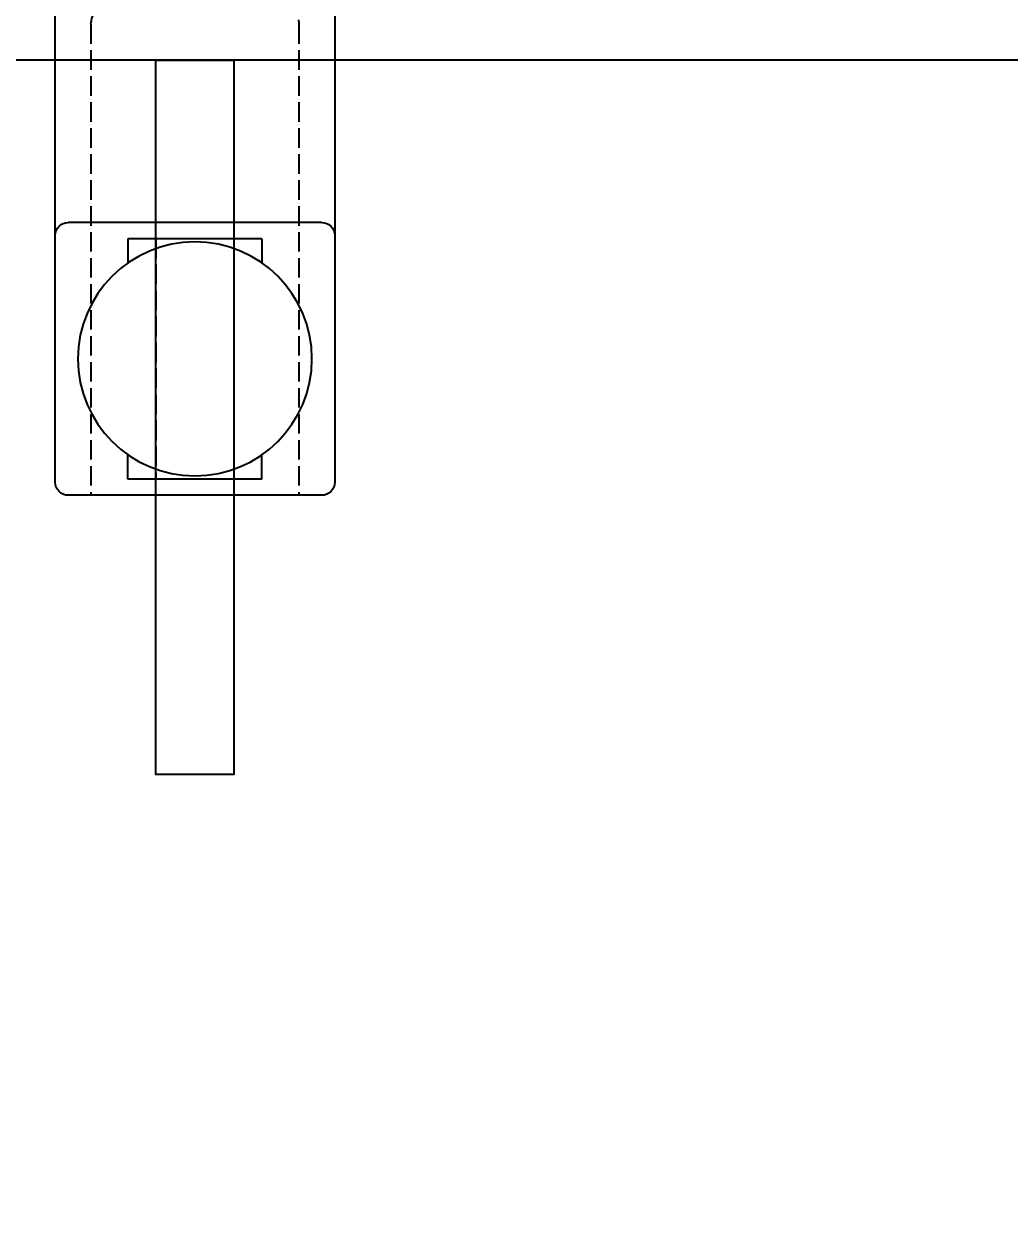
# Model space of a CAD drawing. Header units: millimetres. Extents: x -383313 to -161684, y -117025 to 99224.
# Drawn here: x -333257.8 to -333106.2, y 32487.6 to 32673.2 of the extents above; entities that cross this region are included whole.
import ezdxf
from ezdxf import colors
from ezdxf.entities.mleader import LeaderData, LeaderLine
from ezdxf.math import Vec2, Vec3

# ---------------------------------------------------------------- set-up
doc = ezdxf.new("R2010")
doc.units = ezdxf.units.MM
doc.header["$MEASUREMENT"] = 0
doc.linetypes.add('ESKD_shtrih', pattern=[4, 3, -1])
doc.layers.add('17', color=111, linetype='Continuous')

# ---------------------------------------------------------------- blocks, each defined once
blk = doc.blocks.new('ADJUSTABLE BRACKET 13580 (Top)')
at = {"layer": '17'}
for p, q in [((-21.5, 4.5), (-21.5, -83)), ((21.5, 4.5), (-21.5, 4.5)), ((21.5, -83), (21.5, 4.5)), ((-19.5, -43), (19.5, -43)), ((-10.3, -45.5), (-10.3, -49.24)), ((-10.3, -45.5), (10.3, -45.5)), ((10.3, -45.5), (10.3, -49.24)), ((-10.3, -82.5), (-10.3, -78.76)), ((10.3, -82.5), (10.3, -78.76)), ((-10.3, -82.5), (10.3, -82.5)), ((-19.5, -85), (19.5, -85))]:
    blk.add_line(p, q, dxfattribs=at)
at = {"layer": '17', "linetype": 'ESKD_shtrih'}
for p, q in [((-21.5, 0), (21.5, 0)), ((-5.25, -9.5), (-5.25, 0)), ((5.25, -9.5), (5.25, 0)), ((-13, -9.5), (13, -9.5)), ((-16, -12.5), (-16, -85)), ((16, -12.5), (16, -85)), ((-6, -45.5), (-6, -82.5)), ((6, -45.5), (6, -82.5))]:
    blk.add_line(p, q, dxfattribs=at)
at = {"layer": '17'}
blk.add_circle((0, -64), 18, dxfattribs=at)
at = {"layer": '17', "linetype": 'ESKD_shtrih'}
for centre, start, end in [((-13, -12.5), 90, 180), ((13, -12.5), 0, 90)]:
    blk.add_arc(centre, 3, start, end, dxfattribs=at)
at = {"layer": '17'}
for centre, start, end in [((-19.5, -45), 90, 180), ((19.5, -45), 0, 90), ((-19.5, -83), 180, 270), ((19.5, -83), 270, 0)]:
    blk.add_arc(centre, 2, start, end, dxfattribs=at)

msp = doc.modelspace()

# ---------------------------------------------------------------- linework, layer by layer
at = {"color": 112, "ltscale": 100}
msp.add_lwpolyline([(-333604.46635, 32717.64991), (-329604.46635, 32717.64991), (-329604.46635, 32667.64991), (-333604.46635, 32667.64991)], close=True, dxfattribs=at)
at = {"ltscale": 100}
msp.add_lwpolyline([(-333237.53911, 32667.64991), (-333225.53911, 32667.64991), (-333225.53911, 32557.64991), (-333237.53911, 32557.64991)], close=True, dxfattribs=at)

# ---------------------------------------------------------------- block references
at = {"layer": '17', "xscale": -1}
msp.add_blockref('ADJUSTABLE BRACKET 13580 (Top)', (-333231.53911, 32685.64991), dxfattribs=at)

# ---------------------------------------------------------------- leaders
at = {"ltscale": 100}
ml = msp.add_multileader_mtext('Standard', dxfattribs=at)
ml.set_content('Bl-1.4', color=256)
ml.set_leader_properties()
ml.build(insert=Vec2(0, 0))
ml.multileader.update_dxf_attribs({"text_right_attachment_type": 6, "dogleg_length": 0.36, "arrow_head_size": 0.18})
ctx = ml.context
ctx.base_point, ctx.char_height, ctx.arrow_head_size, ctx.landing_gap_size, ctx.plane_origin = Vec3(-333290.94611, 32408.53878), 80, 0.18, 0.09, Vec3(-334615.46225, 31817.563)
ctx.right_attachment, ctx.text_align_type = 6, 2
notes = []
notes.append((ctx, [(1, (1, 1, 0), (-332914.39321, 32352.53878), (-1, 0), 43.03956, [(0, [(-332977.50686, 32558.2945)], 0, [])])]))
ctx.mtext.insert, ctx.mtext.alignment, ctx.mtext.flow_direction = Vec3(-332957.52277, 32448.53878), 3, 5
for ctx, leaders in notes:
    for number, flags, end, landing, length, lines in leaders:
        leader = LeaderData()
        leader.index, (leader.has_last_leader_line, leader.has_dogleg_vector, leader.attachment_direction) = number, flags
        leader.last_leader_point, leader.dogleg_vector, leader.dogleg_length = Vec3(end), Vec3(landing), length
        for number, points, colour, breaks in lines:
            line = LeaderLine()
            line.index, line.vertices, line.color, line.breaks = number, Vec3.list(points), colors.encode_raw_color(colour), breaks
            leader.lines.append(line)
        ctx.leaders.append(leader)

doc.saveas('drawing.dxf')
